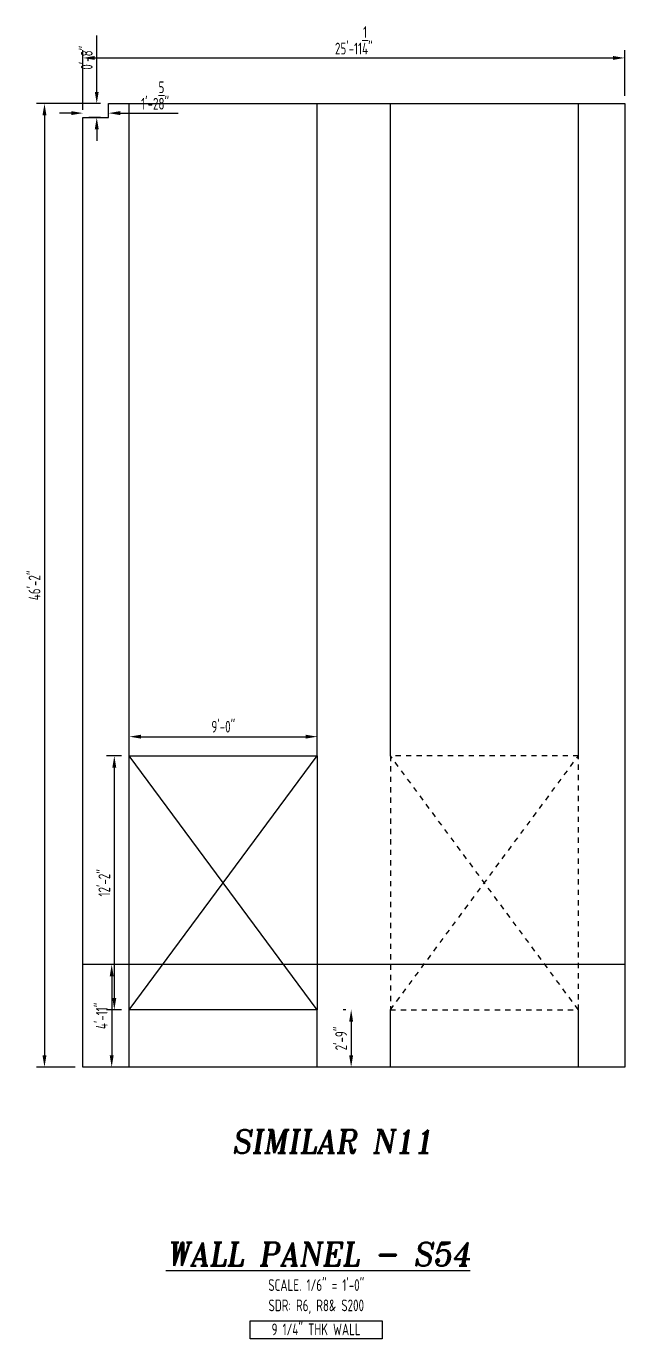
# Model space of a CAD drawing. Header units: inches. Extents: x -3675 to 38568, y -2433 to 4174.
# Drawn here: x 15209 to 15553, y 157 to 912 of the extents above; entities that cross this region are included whole.
import ezdxf
from ezdxf.enums import TextEntityAlignment as Align

# ---------------------------------------------------------------- set-up
doc = ezdxf.new("R2010")
doc.units = ezdxf.units.IN
doc.header["$MEASUREMENT"] = 0
doc.linetypes.add('HIDDEN', pattern=[6, 3, -3])
doc.layers.get('0').update_dxf_attribs({"linetype": 'CONTINUOUS'})
doc.layers.get('Defpoints').update_dxf_attribs({"linetype": 'CONTINUOUS'})
for name, color, linetype in [('0-25', 7, 'CONTINUOUS'), ('0-35', 3, 'CONTINUOUS'), ('0-35TEXT', 3, 'CONTINUOUS'), ('0-50', 10, 'CONTINUOUS'), ('Hatch', 253, 'CONTINUOUS'), ('hidden', 7, 'HIDDEN')]:
    doc.layers.add(name, color=color, linetype=linetype)
doc.layers.add('COVER', color=6, linetype='CONTINUOUS', lineweight=0, plot=False)
doc.styles.add('AR', font='ARCHQUIK.shx', dxfattribs={"width": 0.8})
doc.styles.add('ROMANT', font='romant')
doc.dimstyles.new('CADS_DIM_48', dxfattribs={"dimscale": 48, "dimtxt": 0.09375, "dimasz": 0.09375, "dimexe": 0.0625, "dimexo": 0.0625, "dimgap": 0.09375, "dimtad": 0, "dimtih": 1, "dimtoh": 1, "dimzin": 1, "dimdsep": 46, "dimlunit": 4, "dimtxsty": 'AR', "dimblk": 'CLOSED', "dimcen": 0.1875, "dimadec": 0, "dimazin": 0, "dimtfac": 1, "dimtofl": 0, "dimtmove": 0, "dimatfit": 1, "dimldrblk": 'DOTBLANK', "dimfxl": 1, "dimtzin": 0, "dimarcsym": 0})

# ---------------------------------------------------------------- blocks, each defined once
blk = doc.blocks.new('*D433')
at = {"layer": 'COVER', "color": 0, "lineweight": -2, "transparency": 16777216}
for p, q in [((15235.13, 862.02), (15228.38, 862.02)), ((15241.88, 864), (15241.88, 866.52)), ((15256.5, 864), (15256.5, 866.52)), ((15263.25, 862.02), (15296.66, 862.02))]:
    blk.add_line(p, q, dxfattribs=at)
at = {"layer": 'COVER', "color": 0, "transparency": 16777216}
for points in [[(15235.13, 863.15), (15235.13, 860.9), (15241.88, 862.02)], [(15263.25, 863.15), (15263.25, 860.9), (15256.5, 862.02)]]:
    blk.add_solid(points, dxfattribs=at)
at = {"layer": 'Defpoints', "color": 0, "transparency": 16777216}
for p in [(15256.5, 862.02), (15241.88, 859.5), (15256.5, 859.5)]:
    blk.add_point(p, dxfattribs=at)
at = {"layer": 'COVER', "color": 0, "transparency": 16777216, "insert": (15283.33, 872.15), "char_height": 6.75, "attachment_point": 5, "style": 'AR'}
blk.add_mtext('1\'-2{\\H1.000000x;\\S5/8;}"', dxfattribs=at)
blk = doc.blocks.new('_DotBlank')
at = {"layer": '0-35', "color": 0, "lineweight": -2}
blk.add_line((-0.5, 0), (-1, 0), dxfattribs=at)
blk.add_circle((0, 0), 0.5, dxfattribs=at)
blk = doc.blocks.new('*D434')
at = {"layer": 'COVER', "color": 0, "lineweight": -2, "transparency": 16777216}
for p, q in [((15249.8, 874.25), (15249.8, 906.73)), ((15252, 867.5), (15245.3, 867.5)), ((15252, 859.5), (15245.3, 859.5)), ((15249.8, 852.75), (15249.8, 846))]:
    blk.add_line(p, q, dxfattribs=at)
at = {"layer": 'COVER', "color": 0, "transparency": 16777216}
for points in [[(15248.67, 874.25), (15250.92, 874.25), (15249.8, 867.5)], [(15248.67, 852.75), (15250.92, 852.75), (15249.8, 859.5)]]:
    blk.add_solid(points, dxfattribs=at)
at = {"layer": 'Defpoints', "color": 0, "transparency": 16777216}
for p in [(15249.8, 867.5), (15256.5, 867.5), (15256.5, 859.5)]:
    blk.add_point(p, dxfattribs=at)
at = {"layer": 'COVER', "color": 0, "transparency": 16777216, "insert": (15244.06, 893.86), "char_height": 6.75, "attachment_point": 5, "rotation": 90, "style": 'AR'}
blk.add_mtext('0\'-8"', dxfattribs=at)
blk = doc.blocks.new('*D435')
at = {"layer": 'COVER', "color": 0, "lineweight": -2, "transparency": 16777216}
for p, q in [((15241.88, 864), (15241.88, 898.24)), ((15553.13, 872), (15553.13, 898.24)), ((15248.63, 893.74), (15546.38, 893.74))]:
    blk.add_line(p, q, dxfattribs=at)
at = {"layer": 'COVER', "color": 0, "transparency": 16777216}
for points in [[(15248.63, 894.87), (15248.63, 892.62), (15241.88, 893.74)], [(15546.38, 894.87), (15546.38, 892.62), (15553.13, 893.74)]]:
    blk.add_solid(points, dxfattribs=at)
at = {"layer": 'Defpoints', "color": 0, "transparency": 16777216}
for p in [(15553.13, 893.74), (15553.13, 867.5), (15241.88, 859.5)]:
    blk.add_point(p, dxfattribs=at)
at = {"layer": 'COVER', "color": 0, "transparency": 16777216, "insert": (15397.5, 903.87), "char_height": 6.75, "attachment_point": 5, "style": 'AR'}
blk.add_mtext('25\'-11{\\H1.000000x;\\S1/4;}"', dxfattribs=at)
blk = doc.blocks.new('*D436')
at = {"layer": 'COVER', "color": 0, "lineweight": -2, "transparency": 16777216}
for p, q in [((15252, 867.5), (15215.27, 867.5)), ((15219.77, 860.75), (15219.77, 320.25)), ((15237.38, 313.5), (15215.27, 313.5))]:
    blk.add_line(p, q, dxfattribs=at)
at = {"layer": 'COVER', "color": 0, "transparency": 16777216}
for points in [[(15218.64, 860.75), (15220.89, 860.75), (15219.77, 867.5)], [(15218.64, 320.25), (15220.89, 320.25), (15219.77, 313.5)]]:
    blk.add_solid(points, dxfattribs=at)
at = {"layer": 'Defpoints', "color": 0, "transparency": 16777216}
for p in [(15256.5, 867.5), (15219.77, 313.5), (15241.88, 313.5)]:
    blk.add_point(p, dxfattribs=at)
at = {"layer": 'COVER', "color": 0, "transparency": 16777216, "insert": (15214.03, 590.5), "char_height": 6.75, "attachment_point": 5, "rotation": 90, "style": 'AR'}
blk.add_mtext('46\'-2"', dxfattribs=at)
blk = doc.blocks.new('*D437')
at = {"layer": 'COVER', "color": 0, "lineweight": -2, "transparency": 16777216}
for p, q in [((15254.44, 372.5), (15253.89, 372.5)), ((15258.39, 365.75), (15258.39, 320.25)), ((15254.44, 313.5), (15253.89, 313.5))]:
    blk.add_line(p, q, dxfattribs=at)
at = {"layer": 'COVER', "color": 0, "transparency": 16777216}
for points in [[(15257.26, 365.75), (15259.51, 365.75), (15258.39, 372.5)], [(15257.26, 320.25), (15259.51, 320.25), (15258.39, 313.5)]]:
    blk.add_solid(points, dxfattribs=at)
at = {"layer": 'Defpoints', "color": 0, "transparency": 16777216}
for p in [(15258.94, 372.5), (15258.39, 313.5), (15258.94, 313.5)]:
    blk.add_point(p, dxfattribs=at)
at = {"layer": 'COVER', "color": 0, "transparency": 16777216, "insert": (15252.64, 343), "char_height": 6.75, "attachment_point": 5, "rotation": 90, "style": 'AR'}
blk.add_mtext('4\'-11"', dxfattribs=at)
blk = doc.blocks.new('*D438')
at = {"layer": 'COVER', "color": 0, "lineweight": -2, "transparency": 16777216}
for p, q in [((15392.92, 346.5), (15391.46, 346.5)), ((15395.96, 339.75), (15395.96, 320.25)), ((15392.92, 313.5), (15391.46, 313.5))]:
    blk.add_line(p, q, dxfattribs=at)
at = {"layer": 'COVER', "color": 0, "transparency": 16777216}
for points in [[(15394.83, 339.75), (15397.08, 339.75), (15395.96, 346.5)], [(15394.83, 320.25), (15397.08, 320.25), (15395.96, 313.5)]]:
    blk.add_solid(points, dxfattribs=at)
at = {"layer": 'Defpoints', "color": 0, "transparency": 16777216}
for p in [(15397.42, 346.5), (15395.96, 313.5), (15397.42, 313.5)]:
    blk.add_point(p, dxfattribs=at)
at = {"layer": 'COVER', "color": 0, "transparency": 16777216, "insert": (15390.22, 330), "char_height": 6.75, "attachment_point": 5, "rotation": 90, "style": 'AR'}
blk.add_mtext('2\'-9"', dxfattribs=at)
blk = doc.blocks.new('*D439')
at = {"layer": 'COVER', "color": 0, "lineweight": -2, "transparency": 16777216}
for p, q in [((15264, 492.5), (15255.38, 492.5)), ((15259.88, 485.75), (15259.88, 353.25)), ((15264, 346.5), (15255.38, 346.5))]:
    blk.add_line(p, q, dxfattribs=at)
at = {"layer": 'COVER', "color": 0, "transparency": 16777216}
for points in [[(15258.75, 485.75), (15261, 485.75), (15259.88, 492.5)], [(15258.75, 353.25), (15261, 353.25), (15259.88, 346.5)]]:
    blk.add_solid(points, dxfattribs=at)
at = {"layer": 'Defpoints', "color": 0, "transparency": 16777216}
for p in [(15268.5, 492.5), (15259.88, 346.5), (15268.5, 346.5)]:
    blk.add_point(p, dxfattribs=at)
at = {"layer": 'COVER', "color": 0, "transparency": 16777216, "insert": (15254.14, 419.5), "char_height": 6.75, "attachment_point": 5, "rotation": 90, "style": 'AR'}
blk.add_mtext('12\'-2"', dxfattribs=at)
blk = doc.blocks.new('*D440')
at = {"layer": 'COVER', "color": 0, "lineweight": -2, "transparency": 16777216}
for p, q in [((15268.5, 497), (15268.5, 508.02)), ((15376.5, 497), (15376.5, 508.02)), ((15275.25, 503.52), (15369.75, 503.52))]:
    blk.add_line(p, q, dxfattribs=at)
at = {"layer": 'COVER', "color": 0, "transparency": 16777216}
for points in [[(15275.25, 504.64), (15275.25, 502.39), (15268.5, 503.52)], [(15369.75, 504.64), (15369.75, 502.39), (15376.5, 503.52)]]:
    blk.add_solid(points, dxfattribs=at)
at = {"layer": 'Defpoints', "color": 0, "transparency": 16777216}
for p in [(15376.5, 503.52), (15268.5, 492.5), (15376.5, 492.5)]:
    blk.add_point(p, dxfattribs=at)
at = {"layer": 'COVER', "color": 0, "transparency": 16777216, "insert": (15322.5, 509.26), "char_height": 6.75, "attachment_point": 5, "style": 'AR'}
blk.add_mtext('9\'-0"', dxfattribs=at)

msp = doc.modelspace()

# ---------------------------------------------------------------- linework, layer by layer
at = {"layer": '0-25'}
for p, q in [((15268.5039, 346.50012), (15376.5039, 492.50057)), ((15376.5039, 346.50012), (15268.5039, 492.50057))]:
    msp.add_line(p, q, dxfattribs=at)
at = {"layer": '0-35'}
for points in [[(15256.5039, 867.50012), (15553.1289, 867.50012), (15553.1289, 313.50012), (15241.8789, 313.50012), (15241.8789, 859.50012), (15256.5039, 859.50012)], [(15268.5039, 492.50057), (15376.5039, 492.50057), (15376.5039, 346.50012), (15268.5039, 346.50012)]]:
    msp.add_lwpolyline(points, close=True, dxfattribs=at)
at = {"layer": '0-50'}
msp.add_lwpolyline([(15337.97409, 167.71876), (15413.86093, 167.71876), (15413.86093, 157.3624), (15337.97409, 157.3624)], close=True, dxfattribs=at)
at = {"layer": 'Hatch'}
for p, q in [((15268.5039, 492.50057), (15268.5039, 867.50012)), ((15376.5039, 492.50057), (15376.5039, 867.50012)), ((15418.5039, 492.50057), (15418.5039, 867.50012)), ((15526.5039, 492.50057), (15526.5039, 867.50012)), ((15553.1289, 372.50012), (15241.8789, 372.50012)), ((15268.5039, 313.50012), (15268.5039, 346.50012)), ((15376.5039, 313.50012), (15376.5039, 346.50012)), ((15418.5039, 313.50012), (15418.5039, 346.50012)), ((15526.5039, 313.50012), (15526.5039, 346.50012))]:
    msp.add_line(p, q, dxfattribs=at)
at = {"layer": 'hidden'}
for p, q in [((15526.5039, 346.50012), (15418.5039, 492.50057)), ((15418.5039, 346.50012), (15526.5039, 492.50057))]:
    msp.add_line(p, q, dxfattribs=at)
msp.add_lwpolyline([(15526.5039, 492.50057), (15418.5039, 492.50057), (15418.5039, 346.50012), (15526.5039, 346.50012)], close=True, dxfattribs=at)

# ---------------------------------------------------------------- texts
at = {"color": 7, "linetype": 'Continuous', "style": 'ROMANT', "oblique": 9, "width": 0.95}
msp.add_text('%%UWALL PANEL - S54', height=13.5, dxfattribs=at).set_placement((15377.28939, 199.29066), align=Align.CENTER)
at = {"layer": '0-35TEXT', "style": 'AR', "width": 0.8}
for s, p in [('SCALE. 1/6" = 1\'-0"', (15375.91751, 184.84377)), ('SDR: R6, R8& S200', (15375.91751, 173.17557)), ('9 1/4" THK WALL', (15375.84059, 159.38756))]:
    msp.add_text(s, height=6.7498312, dxfattribs=at).set_placement(p, align=Align.CENTER)
at = {"layer": 'COVER', "style": 'ROMANT', "oblique": 9, "width": 0.95}
msp.add_text('SIMILAR N11', height=13.5, dxfattribs=at).set_placement((15385.21942, 264.0031), align=Align.CENTER)

# ---------------------------------------------------------------- dimensions: what is measured, and where the dimension line sits
at = {"layer": 'COVER'}
for base, p1, p2, picture, middle in [((15249.79847, 867.50012), (15256.5039, 859.50012), (15256.5039, 867.50012), '*D434', (15244.05709, 893.86391)), ((15219.76972, 313.50012), (15256.5039, 867.50012), (15241.8789, 313.50012), '*D436', (15214.02834, 590.50012)), ((15259.87676, 346.50012), (15268.5039, 492.50057), (15268.5039, 346.50012), '*D439', (15254.13538, 419.50035)), ((15258.38585, 313.50012), (15258.94487, 372.50012), (15258.94487, 313.50012), '*D437', (15252.64447, 343.00012)), ((15395.9576, 313.50012), (15397.41905, 346.50012), (15397.41905, 313.50012), '*D438', (15390.21622, 330.00012))]:
    dim = msp.add_linear_dim(base=base, p1=p1, p2=p2, angle=90, dimstyle='CADS_DIM_48', override={"dimscale": 72, "dimgap": 0.03125, "dimtad": 1, "dimtih": 0, "dimtoh": 0, "dimdec": 3, "dimtdec": 3}, dxfattribs=at)
    dim.commit()
    dim.dimension.update_dxf_attribs({"geometry": picture, "text_midpoint": middle})
for base, p1, p2, picture, middle in [((15553.1289, 893.74493), (15241.8789, 859.50012), (15553.1289, 867.50012), '*D435', (15397.5039, 903.86993)), ((15256.5039, 862.0226), (15241.8789, 859.50012), (15256.5039, 859.50012), '*D433', (15283.33321, 872.1476)), ((15376.5039, 503.51918), (15268.5039, 492.50057), (15376.5039, 492.50057), '*D440', (15322.5039, 509.26056))]:
    dim = msp.add_linear_dim(base=base, p1=p1, p2=p2, dimstyle='CADS_DIM_48', override={"dimscale": 72, "dimgap": 0.03125, "dimtad": 1, "dimtih": 0, "dimtoh": 0, "dimdec": 3, "dimtdec": 3}, dxfattribs=at)
    dim.commit()
    dim.dimension.update_dxf_attribs({"geometry": picture, "text_midpoint": middle})

doc.saveas('drawing.dxf')
